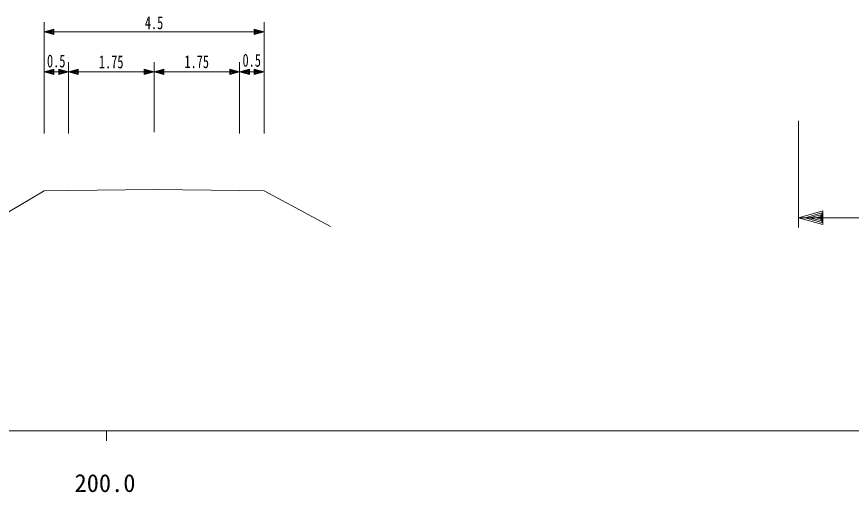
# Model space of a CAD drawing. Units: millimetres, scale not verified, with parts at other scales. Extents: x 40000 to 680000, y 20000 to 380000.
# Drawn here: x 258810 to 344192, y 198715 to 247404 of the extents above; entities that cross this region are included whole.
import ezdxf
from ezdxf.enums import TextEntityAlignment as Align

# ---------------------------------------------------------------- set-up
doc = ezdxf.new("R2010")
doc.units = ezdxf.units.MM
doc.header["$LTSCALE"] = 1000
for name, color, linetype, lineweight in [('M-BGD', 7, 'Continuous', 13), ('M-STR-HTXT', 7, 'Continuous', 13), ('M-TTL-BAND', 7, 'Continuous', 13)]:
    doc.layers.add(name, color=color, linetype=linetype, lineweight=lineweight)
doc.styles.add('ＭＳ ゴシック', font='')
doc.styles.get('ＭＳ ゴシック').set_extended_font_data('MS Gothic')

msp = doc.modelspace()

# ---------------------------------------------------------------- linework, layer by layer
at = {"layer": 'M-BGD'}
for p, q in [((264114, 229606), (272863, 229723)), ((272863, 229723), (281613, 229606)), ((261614, 229573), (256483, 226515)), ((261614, 229573), (264114, 229606)), ((284113, 229573), (281613, 229606)), ((284113, 229573), (290930, 225938))]:
    msp.add_line(p, q, dxfattribs=at)
at = {"layer": 'M-STR-HTXT'}
for p, q in [((261615, 235444), (261616, 246852)), ((284114, 246847), (284113, 235439)), ((261614, 245849), (262614, 246129)), ((261616, 245852), (262615, 246132)), ((261894, 245849), (262574, 246049)), ((261896, 245852), (262575, 246052)), ((262054, 245849), (262534, 245969)), ((262056, 245852), (262535, 245972)), ((262534, 245969), (262534, 245729)), ((262535, 245972), (262535, 245732)), ((262574, 246049), (262574, 245649)), ((262575, 246052), (262575, 245652)), ((262614, 246129), (262614, 245569)), ((262615, 246132), (262615, 245572)), ((283113, 245567), (283113, 246127)), ((283113, 246127), (284113, 245847)), ((283153, 245647), (283153, 246047)), ((283153, 246047), (283833, 245847)), ((283193, 245727), (283193, 245967)), ((283193, 245967), (283673, 245847)), ((262614, 245569), (261614, 245849)), ((261614, 245847), (284113, 245847)), ((262615, 245572), (261616, 245852)), ((262574, 245649), (261894, 245849)), ((262575, 245652), (261896, 245852)), ((262534, 245729), (262054, 245849)), ((262535, 245732), (262056, 245852)), ((262294, 245849), (262494, 245889)), ((262494, 245809), (262294, 245849)), ((262295, 245852), (262495, 245892)), ((262495, 245812), (262295, 245852)), ((262494, 245889), (262494, 245809)), ((262495, 245892), (262495, 245812)), ((284113, 245847), (283113, 245567)), ((283833, 245847), (283153, 245647)), ((283673, 245847), (283193, 245727)), ((283233, 245807), (283233, 245887)), ((283233, 245887), (283433, 245847)), ((283433, 245847), (283233, 245807)), ((264114, 242754), (264114, 235444)), ((272863, 242752), (272863, 235590)), ((281613, 242752), (281613, 235439)), ((284113, 242752), (284113, 235590)), ((261614, 241754), (262614, 242034)), ((262614, 241474), (261614, 241754)), ((261614, 241754), (264114, 241754)), ((261615, 241757), (262615, 242036)), ((262615, 241476), (261615, 241757)), ((261894, 241754), (262574, 241954)), ((262574, 241554), (261894, 241754)), ((261895, 241756), (262575, 241956)), ((262575, 241556), (261895, 241756)), ((262054, 241754), (262534, 241874)), ((262534, 241634), (262054, 241754)), ((262055, 241756), (262535, 241876)), ((262535, 241636), (262055, 241756)), ((262294, 241754), (262494, 241794)), ((262494, 241714), (262294, 241754)), ((262295, 241756), (262495, 241796)), ((262495, 241716), (262295, 241756)), ((262494, 241794), (262494, 241714)), ((262495, 241796), (262495, 241716)), ((262534, 241874), (262534, 241634)), ((262535, 241876), (262535, 241636)), ((262574, 241954), (262574, 241554)), ((262575, 241956), (262575, 241556)), ((262614, 242034), (262614, 241474)), ((262615, 242036), (262615, 241476)), ((263114, 241474), (263114, 242034)), ((263114, 242034), (264114, 241754)), ((264114, 241754), (263114, 241474)), ((263154, 241554), (263154, 241954)), ((263154, 241954), (263834, 241754)), ((263834, 241754), (263154, 241554)), ((263194, 241634), (263194, 241874)), ((263194, 241874), (263674, 241754)), ((263674, 241754), (263194, 241634)), ((263234, 241714), (263234, 241794)), ((263234, 241794), (263434, 241754)), ((263434, 241754), (263234, 241714)), ((264114, 241754), (265114, 242034)), ((265114, 241474), (264114, 241754)), ((264114, 241752), (272863, 241752)), ((264394, 241754), (265074, 241954)), ((265074, 241554), (264394, 241754)), ((264554, 241754), (265034, 241874)), ((265034, 241634), (264554, 241754)), ((264794, 241754), (264994, 241794)), ((264994, 241714), (264794, 241754)), ((264994, 241794), (264994, 241714)), ((265034, 241874), (265034, 241634)), ((265074, 241954), (265074, 241554)), ((265114, 242034), (265114, 241474)), ((271863, 241472), (271863, 242032)), ((271863, 242032), (272863, 241752)), ((272863, 241752), (271863, 241472)), ((271903, 241552), (271903, 241952)), ((271903, 241952), (272583, 241752)), ((272583, 241752), (271903, 241552)), ((271943, 241632), (271943, 241872)), ((271943, 241872), (272423, 241752)), ((272423, 241752), (271943, 241632)), ((271983, 241712), (271983, 241792)), ((271983, 241792), (272183, 241752)), ((272183, 241752), (271983, 241712)), ((272863, 241752), (273863, 242032)), ((273863, 241472), (272863, 241752)), ((272863, 241752), (281613, 241752)), ((273143, 241752), (273823, 241952)), ((273823, 241552), (273143, 241752)), ((273303, 241752), (273783, 241872)), ((273783, 241632), (273303, 241752)), ((273543, 241752), (273743, 241792)), ((273743, 241712), (273543, 241752)), ((273743, 241792), (273743, 241712)), ((273783, 241872), (273783, 241632)), ((273823, 241952), (273823, 241552)), ((273863, 242032), (273863, 241472)), ((280613, 241472), (280613, 242032)), ((280613, 242032), (281613, 241752)), ((281613, 241752), (280613, 241472)), ((280653, 241552), (280653, 241952)), ((280653, 241952), (281333, 241752)), ((281333, 241752), (280653, 241552)), ((280693, 241632), (280693, 241872)), ((280693, 241872), (281173, 241752)), ((281173, 241752), (280693, 241632)), ((280733, 241712), (280733, 241792)), ((280733, 241792), (280933, 241752)), ((280933, 241752), (280733, 241712)), ((281613, 241752), (282613, 242032)), ((282613, 241472), (281613, 241752)), ((281613, 241752), (284113, 241752)), ((281893, 241752), (282573, 241952)), ((282573, 241552), (281893, 241752)), ((282053, 241752), (282533, 241872)), ((282533, 241632), (282053, 241752)), ((282293, 241752), (282493, 241792)), ((282493, 241712), (282293, 241752)), ((282493, 241792), (282493, 241712)), ((282533, 241872), (282533, 241632)), ((282573, 241952), (282573, 241552)), ((282613, 242032), (282613, 241472)), ((283113, 241472), (283113, 242032)), ((283113, 242032), (284113, 241752)), ((284113, 241752), (283113, 241472)), ((283153, 241552), (283153, 241952)), ((283153, 241952), (283833, 241752)), ((283833, 241752), (283153, 241552)), ((283193, 241632), (283193, 241872)), ((283193, 241872), (283673, 241752)), ((283673, 241752), (283193, 241632)), ((283233, 241712), (283233, 241792)), ((283233, 241792), (283433, 241752)), ((283433, 241752), (283233, 241712)), ((338778, 236728), (338778, 225830)), ((338778, 226830), (341278, 227530)), ((339478, 226830), (341178, 227330)), ((339878, 226830), (341078, 227130)), ((341078, 227130), (341078, 226530)), ((341178, 227330), (341178, 226330)), ((341278, 227530), (341278, 226130)), ((341278, 226130), (338778, 226830)), ((338778, 226830), (384604, 226830)), ((341178, 226330), (339478, 226830)), ((341078, 226530), (339878, 226830)), ((340478, 226830), (340978, 226930)), ((340978, 226730), (340478, 226830)), ((340978, 226930), (340978, 226730))]:
    msp.add_line(p, q, dxfattribs=at)
at = {"layer": 'M-TTL-BAND'}
for p, q in [((40000, 205000), (579000, 205000)), ((268000, 205000), (268000, 204000))]:
    msp.add_line(p, q, dxfattribs=at)

# ---------------------------------------------------------------- texts
at = {"layer": 'M-STR-HTXT', "style": 'ＭＳ ゴシック', "width": 0.7}
for s, p in [('4.5', (271918, 245726)), ('0.5', (261912, 241819)), ('1.75', (267219, 241721)), ('1.75', (275968, 241743)), ('0.5', (281911, 241888))]:
    msp.add_text(s, height=1320, dxfattribs=at).set_placement(p, align=Align.BOTTOM_LEFT)
at = {"layer": 'M-TTL-BAND', "style": 'ＭＳ ゴシック'}
msp.add_text('200.0', height=1833, dxfattribs=at).set_placement((267844, 198195), align=Align.BOTTOM_CENTER)

doc.saveas('drawing.dxf')
